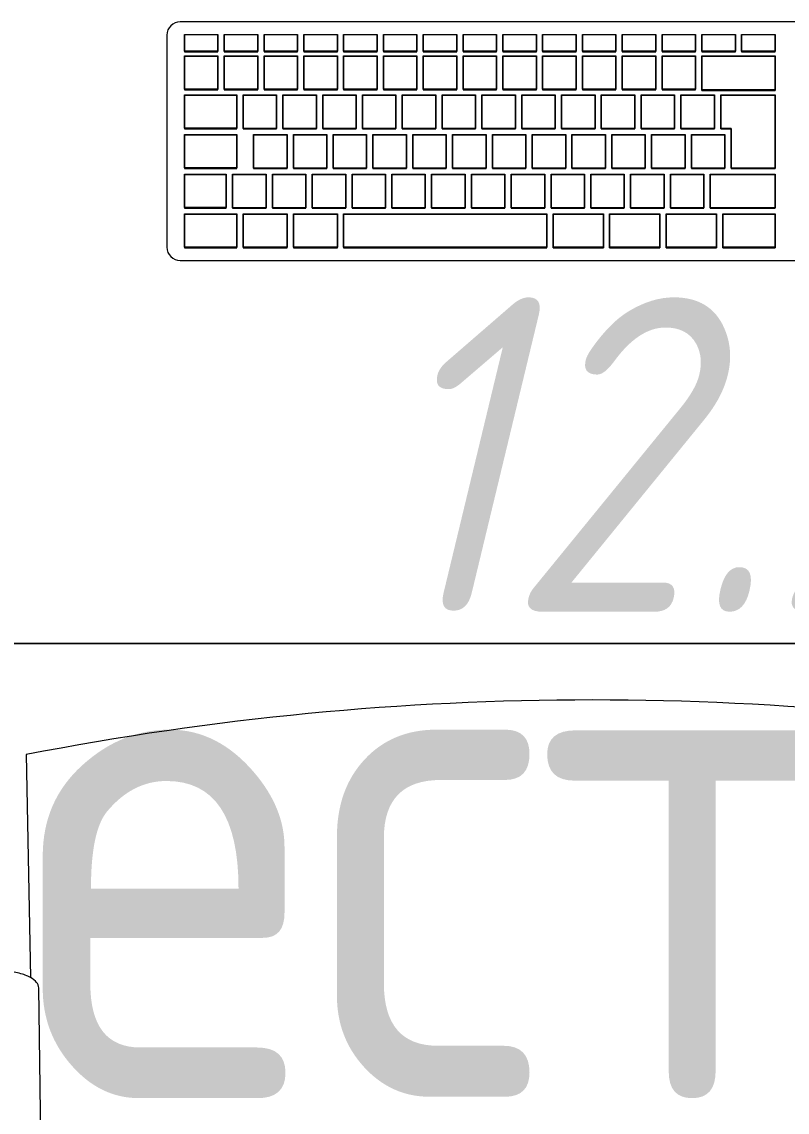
# Model space of a CAD drawing. Header units: millimetres. Extents: x -32954 to 151739, y -65671 to 56243.
# Drawn here: x -16993 to -16628, y -28998 to -28478 of the extents above; entities that cross this region are included whole.
import ezdxf

# ---------------------------------------------------------------- set-up
doc = ezdxf.new("R2010")
doc.units = ezdxf.units.MM
for name, color, linetype, lineweight in [('A-GENM', 7, 'Continuous', 9), ('I-FURN', 7, 'Continuous', 9), ('M-EQPM', 7, 'Continuous', 9), ('M-EQPM-IDEN', 7, 'Continuous', 9), ('Марки помещений', 7, 'Continuous', 18)]:
    doc.layers.add(name, color=color, linetype=linetype, lineweight=lineweight)
doc.styles.add('GOST Common', font='GOST_Common.ttf', dxfattribs={"width": 0.9, "height": 250})
doc.styles.add('GOST Common_I', font='GOST_Common Italic.ttf', dxfattribs={"width": 0.9, "height": 150})

# ---------------------------------------------------------------- blocks, each defined once
blk = doc.blocks.new('М05-М06_Стул офисный - М06_Кресло рабочее Меделия-8569764-О_ТХ_03')
at = {"layer": 'I-FURN'}
for p, q in [((373.64, 358.79), (378.68, -18.37)), ((384.72, -129.6), (382.63, -23.24))]:
    blk.add_line(p, q, dxfattribs=at)
blk.add_arc((114.33, 1258.57), 1414.25, 258.97799, 281.02201, dxfattribs=at)
blk.add_ellipse((397.45, -18.32), major_axis=(18.76, 0), ratio=0.427808, start_param=3.147311, end_param=3.801887, dxfattribs=at)
blk.add_open_spline([(382.63, -23.24), (384.11, -24.06), (387.73, -25.41), (394.6, -26.45), (401.87, -26.32), (409.06, -24.94), (414.72, -22.18), (416.19, -19.65), (416.21, -18.37)], degree=3, knots=[0, 0, 0, 0, 0.153846, 0.307692, 0.461538, 0.615385, 0.807692, 1, 1, 1, 1], dxfattribs=at)
blk = doc.blocks.new('АРМ_Компьютер - ГКБ_АРМ2 _4_2_-10171851-О_ТХ_03')
at = {"layer": 'A-GENM'}
for p, q in [((215.76, -218.66), (-215.83, -218.66)), ((-222.18, -225.01), (-222.18, -326.18)), ((-215.83, -332.53), (215.76, -332.53))]:
    blk.add_line(p, q, dxfattribs=at)
for centre, start, end in [((-215.83, -225.01), 90, 180), ((-215.83, -326.18), 180, 270)]:
    blk.add_arc(centre, 6.35, start, end, dxfattribs=at)
at = {"layer": 'M-EQPM'}
for p, q in [((-213.83, -232.63), (-213.83, -224.65)), ((-213.83, -224.65), (-197.83, -224.65)), ((-213.83, -224.65), (-213.83, -224.93)), ((-197.83, -224.93), (-213.83, -224.93)), ((-213.83, -224.93), (-213.83, -232.91)), ((-197.83, -224.65), (-197.83, -232.63)), ((-197.83, -224.65), (-197.83, -224.93)), ((-197.83, -232.91), (-197.83, -224.93)), ((-194.83, -232.63), (-194.83, -224.65)), ((-194.83, -224.65), (-178.83, -224.65)), ((-194.83, -224.65), (-194.83, -224.93)), ((-178.83, -224.93), (-194.83, -224.93)), ((-194.83, -224.93), (-194.83, -232.91)), ((-178.83, -224.65), (-178.83, -232.63)), ((-178.83, -224.65), (-178.83, -224.93)), ((-178.83, -232.91), (-178.83, -224.93)), ((-175.83, -232.63), (-175.83, -224.65)), ((-175.83, -224.65), (-159.83, -224.65)), ((-175.83, -224.65), (-175.83, -224.93)), ((-159.83, -224.93), (-175.83, -224.93)), ((-175.83, -224.93), (-175.83, -232.91)), ((-159.83, -224.65), (-159.83, -232.63)), ((-159.83, -224.65), (-159.83, -224.93)), ((-159.83, -232.91), (-159.83, -224.93)), ((-156.83, -232.63), (-156.83, -224.65)), ((-156.83, -224.65), (-140.83, -224.65)), ((-156.83, -224.65), (-156.83, -224.93)), ((-140.83, -224.93), (-156.83, -224.93)), ((-156.83, -224.93), (-156.83, -232.91)), ((-140.83, -224.65), (-140.83, -232.63)), ((-140.83, -224.65), (-140.83, -224.93)), ((-140.83, -232.91), (-140.83, -224.93)), ((-137.83, -232.63), (-137.83, -224.65)), ((-137.83, -224.65), (-121.83, -224.65)), ((-137.83, -224.65), (-137.83, -224.93)), ((-121.83, -224.93), (-137.83, -224.93)), ((-137.83, -224.93), (-137.83, -232.91)), ((-121.83, -224.65), (-121.83, -232.63)), ((-121.83, -224.65), (-121.83, -224.93)), ((-121.83, -232.91), (-121.83, -224.93)), ((-118.83, -232.63), (-118.83, -224.65)), ((-118.83, -224.65), (-102.83, -224.65)), ((-118.83, -224.65), (-118.83, -224.93)), ((-102.83, -224.93), (-118.83, -224.93)), ((-118.83, -224.93), (-118.83, -232.91)), ((-102.83, -224.65), (-102.83, -232.63)), ((-102.83, -224.65), (-102.83, -224.93)), ((-102.83, -232.91), (-102.83, -224.93)), ((-99.83, -232.63), (-99.83, -224.65)), ((-99.83, -224.65), (-83.83, -224.65)), ((-99.83, -224.65), (-99.83, -224.93)), ((-83.83, -224.93), (-99.83, -224.93)), ((-99.83, -224.93), (-99.83, -232.91)), ((-83.83, -224.65), (-83.83, -232.63)), ((-83.83, -224.65), (-83.83, -224.93)), ((-83.83, -232.91), (-83.83, -224.93)), ((-80.83, -232.63), (-80.83, -224.65)), ((-80.83, -224.65), (-64.83, -224.65)), ((-80.83, -224.65), (-80.83, -224.93)), ((-64.83, -224.93), (-80.83, -224.93)), ((-80.83, -224.93), (-80.83, -232.91)), ((-64.83, -224.65), (-64.83, -232.63)), ((-64.83, -224.65), (-64.83, -224.93)), ((-64.83, -232.91), (-64.83, -224.93)), ((-61.83, -232.63), (-61.83, -224.65)), ((-61.83, -224.65), (-45.83, -224.65)), ((-61.83, -224.65), (-61.83, -224.93)), ((-45.83, -224.93), (-61.83, -224.93)), ((-61.83, -224.93), (-61.83, -232.91)), ((-45.83, -224.65), (-45.83, -232.63)), ((-45.83, -224.65), (-45.83, -224.93)), ((-45.83, -232.91), (-45.83, -224.93)), ((-42.83, -232.63), (-42.83, -224.65)), ((-42.83, -224.65), (-26.83, -224.65)), ((-42.83, -224.65), (-42.83, -224.93)), ((-26.83, -224.93), (-42.83, -224.93)), ((-42.83, -224.93), (-42.83, -232.91)), ((-26.83, -224.65), (-26.83, -232.63)), ((-26.83, -224.65), (-26.83, -224.93)), ((-26.83, -232.91), (-26.83, -224.93)), ((-23.83, -232.63), (-23.83, -224.65)), ((-23.83, -224.65), (-7.83, -224.65)), ((-23.83, -224.65), (-23.83, -224.93)), ((-7.83, -224.93), (-23.83, -224.93)), ((-23.83, -224.93), (-23.83, -232.91)), ((-7.83, -224.65), (-7.83, -232.63)), ((-7.83, -224.65), (-7.83, -224.93)), ((-7.83, -232.91), (-7.83, -224.93)), ((-4.83, -232.63), (-4.83, -224.65)), ((-4.83, -224.65), (11.17, -224.65)), ((-4.83, -224.65), (-4.83, -224.93)), ((11.17, -224.93), (-4.83, -224.93)), ((-4.83, -224.93), (-4.83, -232.91)), ((11.17, -224.65), (11.17, -232.63)), ((11.17, -224.65), (11.17, -224.93)), ((11.17, -232.91), (11.17, -224.93)), ((14.17, -232.63), (14.17, -224.65)), ((14.17, -224.65), (30.17, -224.65)), ((14.17, -224.65), (14.17, -224.93)), ((30.17, -224.93), (14.17, -224.93)), ((14.17, -224.93), (14.17, -232.91)), ((30.17, -224.65), (30.17, -232.63)), ((30.17, -224.65), (30.17, -224.93)), ((30.17, -232.91), (30.17, -224.93)), ((33.17, -232.63), (33.17, -224.65)), ((33.17, -224.65), (49.17, -224.65)), ((33.17, -224.65), (33.17, -224.93)), ((49.17, -224.93), (33.17, -224.93)), ((33.17, -224.93), (33.17, -232.91)), ((49.17, -224.65), (49.17, -232.63)), ((49.17, -224.65), (49.17, -224.93)), ((49.17, -232.91), (49.17, -224.93)), ((52.17, -232.63), (52.17, -224.65)), ((52.17, -224.65), (68.17, -224.65)), ((52.17, -224.65), (52.17, -224.93)), ((68.17, -224.93), (52.17, -224.93)), ((52.17, -224.93), (52.17, -232.91)), ((68.17, -224.65), (68.17, -232.63)), ((68.17, -224.65), (68.17, -224.93)), ((68.17, -232.91), (68.17, -224.93)), ((-197.83, -232.63), (-213.83, -232.63)), ((-213.83, -232.63), (-213.83, -232.91)), ((-213.83, -232.91), (-197.83, -232.91)), ((-197.83, -232.91), (-197.83, -232.63)), ((-178.83, -232.63), (-194.83, -232.63)), ((-194.83, -232.63), (-194.83, -232.91)), ((-194.83, -232.91), (-178.83, -232.91)), ((-178.83, -232.91), (-178.83, -232.63)), ((-159.83, -232.63), (-175.83, -232.63)), ((-175.83, -232.63), (-175.83, -232.91)), ((-175.83, -232.91), (-159.83, -232.91)), ((-159.83, -232.91), (-159.83, -232.63)), ((-140.83, -232.63), (-156.83, -232.63)), ((-156.83, -232.63), (-156.83, -232.91)), ((-156.83, -232.91), (-140.83, -232.91)), ((-140.83, -232.91), (-140.83, -232.63)), ((-121.83, -232.63), (-137.83, -232.63)), ((-137.83, -232.63), (-137.83, -232.91)), ((-137.83, -232.91), (-121.83, -232.91)), ((-121.83, -232.91), (-121.83, -232.63)), ((-102.83, -232.63), (-118.83, -232.63)), ((-118.83, -232.63), (-118.83, -232.91)), ((-118.83, -232.91), (-102.83, -232.91)), ((-102.83, -232.91), (-102.83, -232.63)), ((-83.83, -232.63), (-99.83, -232.63)), ((-99.83, -232.63), (-99.83, -232.91)), ((-99.83, -232.91), (-83.83, -232.91)), ((-83.83, -232.91), (-83.83, -232.63)), ((-64.83, -232.63), (-80.83, -232.63)), ((-80.83, -232.63), (-80.83, -232.91)), ((-80.83, -232.91), (-64.83, -232.91)), ((-64.83, -232.91), (-64.83, -232.63)), ((-45.83, -232.63), (-61.83, -232.63)), ((-61.83, -232.63), (-61.83, -232.91)), ((-61.83, -232.91), (-45.83, -232.91)), ((-45.83, -232.91), (-45.83, -232.63)), ((-26.83, -232.63), (-42.83, -232.63)), ((-42.83, -232.63), (-42.83, -232.91)), ((-42.83, -232.91), (-26.83, -232.91)), ((-26.83, -232.91), (-26.83, -232.63)), ((-7.83, -232.63), (-23.83, -232.63)), ((-23.83, -232.63), (-23.83, -232.91)), ((-23.83, -232.91), (-7.83, -232.91)), ((-7.83, -232.91), (-7.83, -232.63)), ((11.17, -232.63), (-4.83, -232.63)), ((-4.83, -232.63), (-4.83, -232.91)), ((-4.83, -232.91), (11.17, -232.91)), ((11.17, -232.91), (11.17, -232.63)), ((30.17, -232.63), (14.17, -232.63)), ((14.17, -232.63), (14.17, -232.91)), ((14.17, -232.91), (30.17, -232.91)), ((30.17, -232.91), (30.17, -232.63)), ((49.17, -232.63), (33.17, -232.63)), ((33.17, -232.63), (33.17, -232.91)), ((33.17, -232.91), (49.17, -232.91)), ((49.17, -232.91), (49.17, -232.63)), ((68.17, -232.63), (52.17, -232.63)), ((52.17, -232.63), (52.17, -232.91)), ((52.17, -232.91), (68.17, -232.91)), ((68.17, -232.91), (68.17, -232.63)), ((-213.83, -250.85), (-213.83, -234.89)), ((-213.83, -234.89), (-197.83, -234.89)), ((-213.83, -234.89), (-213.83, -235.16)), ((-197.83, -235.16), (-213.83, -235.16)), ((-213.83, -235.16), (-213.83, -251.13)), ((-197.83, -234.89), (-197.83, -250.85)), ((-197.83, -234.89), (-197.83, -235.16)), ((-197.83, -251.13), (-197.83, -235.16)), ((-194.83, -250.85), (-194.83, -234.89)), ((-194.83, -234.89), (-178.83, -234.89)), ((-194.83, -234.89), (-194.83, -235.16)), ((-178.83, -235.16), (-194.83, -235.16)), ((-194.83, -235.16), (-194.83, -251.13)), ((-178.83, -234.89), (-178.83, -250.85)), ((-178.83, -234.89), (-178.83, -235.16)), ((-178.83, -251.13), (-178.83, -235.16)), ((-175.83, -250.85), (-175.83, -234.89)), ((-175.83, -234.89), (-159.83, -234.89)), ((-175.83, -234.89), (-175.83, -235.16)), ((-159.83, -235.16), (-175.83, -235.16)), ((-175.83, -235.16), (-175.83, -251.13)), ((-159.83, -234.89), (-159.83, -250.85)), ((-159.83, -234.89), (-159.83, -235.16)), ((-159.83, -251.13), (-159.83, -235.16)), ((-156.83, -250.85), (-156.83, -234.89)), ((-156.83, -234.89), (-140.83, -234.89)), ((-156.83, -234.89), (-156.83, -235.16)), ((-140.83, -235.16), (-156.83, -235.16)), ((-156.83, -235.16), (-156.83, -251.13)), ((-140.83, -234.89), (-140.83, -250.85)), ((-140.83, -234.89), (-140.83, -235.16)), ((-140.83, -251.13), (-140.83, -235.16)), ((-137.83, -250.85), (-137.83, -234.89)), ((-137.83, -234.89), (-121.83, -234.89)), ((-137.83, -234.89), (-137.83, -235.16)), ((-121.83, -235.16), (-137.83, -235.16)), ((-137.83, -235.16), (-137.83, -251.13)), ((-121.83, -234.89), (-121.83, -250.85)), ((-121.83, -234.89), (-121.83, -235.16)), ((-121.83, -251.13), (-121.83, -235.16)), ((-118.83, -250.85), (-118.83, -234.89)), ((-118.83, -234.89), (-102.83, -234.89)), ((-118.83, -234.89), (-118.83, -235.16)), ((-102.83, -235.16), (-118.83, -235.16)), ((-118.83, -235.16), (-118.83, -251.13)), ((-102.83, -234.89), (-102.83, -250.85)), ((-102.83, -234.89), (-102.83, -235.16)), ((-102.83, -251.13), (-102.83, -235.16)), ((-99.83, -250.85), (-99.83, -234.89)), ((-99.83, -234.89), (-83.83, -234.89)), ((-99.83, -234.89), (-99.83, -235.16)), ((-83.83, -235.16), (-99.83, -235.16)), ((-99.83, -235.16), (-99.83, -251.13)), ((-83.83, -234.89), (-83.83, -250.85)), ((-83.83, -234.89), (-83.83, -235.16)), ((-83.83, -251.13), (-83.83, -235.16)), ((-80.83, -250.85), (-80.83, -234.89)), ((-80.83, -234.89), (-64.83, -234.89)), ((-80.83, -234.89), (-80.83, -235.16)), ((-64.83, -235.16), (-80.83, -235.16)), ((-80.83, -235.16), (-80.83, -251.13)), ((-64.83, -234.89), (-64.83, -250.85)), ((-64.83, -234.89), (-64.83, -235.16)), ((-64.83, -251.13), (-64.83, -235.16)), ((-61.83, -250.85), (-61.83, -234.89)), ((-61.83, -234.89), (-45.83, -234.89)), ((-61.83, -234.89), (-61.83, -235.16)), ((-45.83, -235.16), (-61.83, -235.16)), ((-61.83, -235.16), (-61.83, -251.13)), ((-45.83, -234.89), (-45.83, -250.85)), ((-45.83, -234.89), (-45.83, -235.16)), ((-45.83, -251.13), (-45.83, -235.16)), ((-42.83, -250.85), (-42.83, -234.89)), ((-42.83, -234.89), (-26.83, -234.89)), ((-42.83, -234.89), (-42.83, -235.16)), ((-26.83, -235.16), (-42.83, -235.16)), ((-42.83, -235.16), (-42.83, -251.13)), ((-26.83, -234.89), (-26.83, -250.85)), ((-26.83, -234.89), (-26.83, -235.16)), ((-26.83, -251.13), (-26.83, -235.16)), ((-23.83, -250.85), (-23.83, -234.89)), ((-23.83, -234.89), (-7.83, -234.89)), ((-23.83, -234.89), (-23.83, -235.16)), ((-7.83, -235.16), (-23.83, -235.16)), ((-23.83, -235.16), (-23.83, -251.13)), ((-7.83, -234.89), (-7.83, -250.85)), ((-7.83, -234.89), (-7.83, -235.16)), ((-7.83, -251.13), (-7.83, -235.16)), ((-4.83, -250.85), (-4.83, -234.89)), ((-4.83, -234.89), (11.17, -234.89)), ((-4.83, -234.89), (-4.83, -235.16)), ((11.17, -235.16), (-4.83, -235.16)), ((-4.83, -235.16), (-4.83, -251.13)), ((11.17, -234.89), (11.17, -250.85)), ((11.17, -234.89), (11.17, -235.16)), ((11.17, -251.13), (11.17, -235.16)), ((14.17, -250.85), (14.17, -234.89)), ((14.17, -234.89), (30.17, -234.89)), ((14.17, -234.89), (14.17, -235.16)), ((30.17, -235.16), (14.17, -235.16)), ((14.17, -235.16), (14.17, -251.13)), ((30.17, -234.89), (30.17, -250.85)), ((30.17, -234.89), (30.17, -235.16)), ((30.17, -251.13), (30.17, -235.16)), ((33.17, -251.13), (33.17, -234.89)), ((33.17, -234.89), (68.17, -234.89)), ((33.17, -234.89), (33.17, -235.16)), ((68.17, -235.16), (33.17, -235.16)), ((33.17, -235.16), (33.17, -251.4)), ((68.17, -234.89), (68.17, -251.13)), ((68.17, -234.89), (68.17, -235.16)), ((68.17, -251.4), (68.17, -235.16)), ((-197.83, -250.85), (-213.83, -250.85)), ((-213.83, -250.85), (-213.83, -251.13)), ((-213.83, -251.13), (-197.83, -251.13)), ((-213.83, -269.48), (-213.83, -253.54)), ((-213.83, -253.54), (-188.83, -253.54)), ((-213.83, -253.54), (-213.83, -253.82)), ((-188.83, -253.82), (-213.83, -253.82)), ((-213.83, -253.82), (-213.83, -269.75)), ((-197.83, -251.13), (-197.83, -250.85)), ((-178.83, -250.85), (-194.83, -250.85)), ((-194.83, -250.85), (-194.83, -251.13)), ((-194.83, -251.13), (-178.83, -251.13)), ((-188.83, -253.54), (-188.83, -269.48)), ((-188.83, -253.54), (-188.83, -253.82)), ((-188.83, -269.75), (-188.83, -253.82)), ((-185.83, -269.5), (-185.83, -253.54)), ((-185.83, -253.54), (-169.83, -253.54)), ((-185.83, -253.54), (-185.83, -253.82)), ((-169.83, -253.82), (-185.83, -253.82)), ((-185.83, -253.82), (-185.83, -269.78)), ((-178.83, -251.13), (-178.83, -250.85)), ((-159.83, -250.85), (-175.83, -250.85)), ((-175.83, -250.85), (-175.83, -251.13)), ((-175.83, -251.13), (-159.83, -251.13)), ((-169.83, -253.54), (-169.83, -269.5)), ((-169.83, -253.54), (-169.83, -253.82)), ((-169.83, -269.78), (-169.83, -253.82)), ((-166.83, -269.5), (-166.83, -253.54)), ((-166.83, -253.54), (-150.83, -253.54)), ((-166.83, -253.54), (-166.83, -253.82)), ((-150.83, -253.82), (-166.83, -253.82)), ((-166.83, -253.82), (-166.83, -269.78)), ((-159.83, -251.13), (-159.83, -250.85)), ((-140.83, -250.85), (-156.83, -250.85)), ((-156.83, -250.85), (-156.83, -251.13)), ((-156.83, -251.13), (-140.83, -251.13)), ((-150.83, -253.54), (-150.83, -269.5)), ((-150.83, -253.54), (-150.83, -253.82)), ((-150.83, -269.78), (-150.83, -253.82)), ((-147.83, -269.5), (-147.83, -253.54)), ((-147.83, -253.54), (-131.83, -253.54)), ((-147.83, -253.54), (-147.83, -253.82)), ((-131.83, -253.82), (-147.83, -253.82)), ((-147.83, -253.82), (-147.83, -269.78)), ((-140.83, -251.13), (-140.83, -250.85)), ((-121.83, -250.85), (-137.83, -250.85)), ((-137.83, -250.85), (-137.83, -251.13)), ((-137.83, -251.13), (-121.83, -251.13)), ((-131.83, -253.54), (-131.83, -269.5)), ((-131.83, -253.54), (-131.83, -253.82)), ((-131.83, -269.78), (-131.83, -253.82)), ((-128.83, -269.5), (-128.83, -253.54)), ((-128.83, -253.54), (-112.83, -253.54)), ((-128.83, -253.54), (-128.83, -253.82)), ((-112.83, -253.82), (-128.83, -253.82)), ((-128.83, -253.82), (-128.83, -269.78)), ((-121.83, -251.13), (-121.83, -250.85)), ((-102.83, -250.85), (-118.83, -250.85)), ((-118.83, -250.85), (-118.83, -251.13)), ((-118.83, -251.13), (-102.83, -251.13)), ((-112.83, -253.54), (-112.83, -269.5)), ((-112.83, -253.54), (-112.83, -253.82)), ((-112.83, -269.78), (-112.83, -253.82)), ((-109.83, -269.5), (-109.83, -253.54)), ((-109.83, -253.54), (-93.83, -253.54)), ((-109.83, -253.54), (-109.83, -253.82)), ((-93.83, -253.82), (-109.83, -253.82)), ((-109.83, -253.82), (-109.83, -269.78)), ((-102.83, -251.13), (-102.83, -250.85)), ((-83.83, -250.85), (-99.83, -250.85)), ((-99.83, -250.85), (-99.83, -251.13)), ((-99.83, -251.13), (-83.83, -251.13)), ((-93.83, -253.54), (-93.83, -269.5)), ((-93.83, -253.54), (-93.83, -253.82)), ((-93.83, -269.78), (-93.83, -253.82)), ((-90.83, -269.5), (-90.83, -253.54)), ((-90.83, -253.54), (-74.83, -253.54)), ((-90.83, -253.54), (-90.83, -253.82)), ((-74.83, -253.82), (-90.83, -253.82)), ((-90.83, -253.82), (-90.83, -269.78)), ((-83.83, -251.13), (-83.83, -250.85)), ((-64.83, -250.85), (-80.83, -250.85)), ((-80.83, -250.85), (-80.83, -251.13)), ((-80.83, -251.13), (-64.83, -251.13)), ((-74.83, -253.54), (-74.83, -269.5)), ((-74.83, -253.54), (-74.83, -253.82)), ((-74.83, -269.78), (-74.83, -253.82)), ((-71.83, -269.5), (-71.83, -253.54)), ((-71.83, -253.54), (-55.83, -253.54)), ((-71.83, -253.54), (-71.83, -253.82)), ((-55.83, -253.82), (-71.83, -253.82)), ((-71.83, -253.82), (-71.83, -269.78)), ((-64.83, -251.13), (-64.83, -250.85)), ((-45.83, -250.85), (-61.83, -250.85)), ((-61.83, -250.85), (-61.83, -251.13)), ((-61.83, -251.13), (-45.83, -251.13)), ((-55.83, -253.54), (-55.83, -269.5)), ((-55.83, -253.54), (-55.83, -253.82)), ((-55.83, -269.78), (-55.83, -253.82)), ((-52.83, -269.5), (-52.83, -253.54)), ((-52.83, -253.54), (-36.83, -253.54)), ((-52.83, -253.54), (-52.83, -253.82)), ((-36.83, -253.82), (-52.83, -253.82)), ((-52.83, -253.82), (-52.83, -269.78)), ((-45.83, -251.13), (-45.83, -250.85)), ((-26.83, -250.85), (-42.83, -250.85)), ((-42.83, -250.85), (-42.83, -251.13)), ((-42.83, -251.13), (-26.83, -251.13)), ((-36.83, -253.54), (-36.83, -269.5)), ((-36.83, -253.54), (-36.83, -253.82)), ((-36.83, -269.78), (-36.83, -253.82)), ((-33.83, -269.5), (-33.83, -253.54)), ((-33.83, -253.54), (-17.83, -253.54)), ((-33.83, -253.54), (-33.83, -253.82)), ((-17.83, -253.82), (-33.83, -253.82)), ((-33.83, -253.82), (-33.83, -269.78)), ((-26.83, -251.13), (-26.83, -250.85)), ((-7.83, -250.85), (-23.83, -250.85)), ((-23.83, -250.85), (-23.83, -251.13)), ((-23.83, -251.13), (-7.83, -251.13)), ((-17.83, -253.54), (-17.83, -269.5)), ((-17.83, -253.54), (-17.83, -253.82)), ((-17.83, -269.78), (-17.83, -253.82)), ((-14.83, -269.5), (-14.83, -253.54)), ((-14.83, -253.54), (1.17, -253.54)), ((-14.83, -253.54), (-14.83, -253.82)), ((1.17, -253.82), (-14.83, -253.82)), ((-14.83, -253.82), (-14.83, -269.78)), ((-7.83, -251.13), (-7.83, -250.85)), ((11.17, -250.85), (-4.83, -250.85)), ((-4.83, -250.85), (-4.83, -251.13)), ((-4.83, -251.13), (11.17, -251.13)), ((1.17, -253.54), (1.17, -269.5)), ((1.17, -253.54), (1.17, -253.82)), ((1.17, -269.78), (1.17, -253.82)), ((4.17, -269.5), (4.17, -253.54)), ((4.17, -253.54), (20.17, -253.54)), ((4.17, -253.54), (4.17, -253.82)), ((20.17, -253.82), (4.17, -253.82)), ((4.17, -253.82), (4.17, -269.78)), ((11.17, -251.13), (11.17, -250.85)), ((30.17, -250.85), (14.17, -250.85)), ((14.17, -250.85), (14.17, -251.13)), ((14.17, -251.13), (30.17, -251.13)), ((20.17, -253.54), (20.17, -269.5)), ((20.17, -253.54), (20.17, -253.82)), ((20.17, -269.78), (20.17, -253.82)), ((23.17, -269.5), (23.17, -253.54)), ((23.17, -253.54), (39.17, -253.54)), ((23.17, -253.54), (23.17, -253.82)), ((39.17, -253.82), (23.17, -253.82)), ((23.17, -253.82), (23.17, -269.78)), ((30.17, -251.13), (30.17, -250.85)), ((68.17, -251.13), (33.17, -251.13)), ((33.17, -251.4), (33.17, -251.13)), ((33.17, -251.4), (68.17, -251.4)), ((39.17, -253.54), (39.17, -269.5)), ((39.17, -253.54), (39.17, -253.82)), ((39.17, -269.78), (39.17, -253.82)), ((42.17, -269.5), (42.17, -253.54)), ((42.17, -253.54), (68.17, -253.54)), ((42.17, -253.54), (42.17, -253.82)), ((68.17, -253.82), (42.17, -253.82)), ((42.17, -253.82), (42.17, -269.78)), ((68.17, -251.13), (68.17, -251.4)), ((68.17, -253.54), (68.17, -288.43)), ((68.17, -253.54), (68.17, -253.82)), ((68.17, -288.7), (68.17, -253.82)), ((-188.83, -269.48), (-213.83, -269.48)), ((-213.83, -269.48), (-213.83, -269.75)), ((-213.83, -269.75), (-188.83, -269.75)), ((-188.83, -269.75), (-188.83, -269.48)), ((-169.83, -269.5), (-185.83, -269.5)), ((-185.83, -269.5), (-185.83, -269.78)), ((-185.83, -269.78), (-169.83, -269.78)), ((-169.83, -269.78), (-169.83, -269.5)), ((-150.83, -269.5), (-166.83, -269.5)), ((-166.83, -269.5), (-166.83, -269.78)), ((-166.83, -269.78), (-150.83, -269.78)), ((-150.83, -269.78), (-150.83, -269.5)), ((-131.83, -269.5), (-147.83, -269.5)), ((-147.83, -269.5), (-147.83, -269.78)), ((-147.83, -269.78), (-131.83, -269.78)), ((-131.83, -269.78), (-131.83, -269.5)), ((-112.83, -269.5), (-128.83, -269.5)), ((-128.83, -269.5), (-128.83, -269.78)), ((-128.83, -269.78), (-112.83, -269.78)), ((-112.83, -269.78), (-112.83, -269.5)), ((-93.83, -269.5), (-109.83, -269.5)), ((-109.83, -269.5), (-109.83, -269.78)), ((-109.83, -269.78), (-93.83, -269.78)), ((-93.83, -269.78), (-93.83, -269.5)), ((-74.83, -269.5), (-90.83, -269.5)), ((-90.83, -269.5), (-90.83, -269.78)), ((-90.83, -269.78), (-74.83, -269.78)), ((-74.83, -269.78), (-74.83, -269.5)), ((-55.83, -269.5), (-71.83, -269.5)), ((-71.83, -269.5), (-71.83, -269.78)), ((-71.83, -269.78), (-55.83, -269.78)), ((-55.83, -269.78), (-55.83, -269.5)), ((-36.83, -269.5), (-52.83, -269.5)), ((-52.83, -269.5), (-52.83, -269.78)), ((-52.83, -269.78), (-36.83, -269.78)), ((-36.83, -269.78), (-36.83, -269.5)), ((-17.83, -269.5), (-33.83, -269.5)), ((-33.83, -269.5), (-33.83, -269.78)), ((-33.83, -269.78), (-17.83, -269.78)), ((-17.83, -269.78), (-17.83, -269.5)), ((1.17, -269.5), (-14.83, -269.5)), ((-14.83, -269.5), (-14.83, -269.78)), ((-14.83, -269.78), (1.17, -269.78)), ((1.17, -269.78), (1.17, -269.5)), ((20.17, -269.5), (4.17, -269.5)), ((4.17, -269.5), (4.17, -269.78)), ((4.17, -269.78), (20.17, -269.78)), ((20.17, -269.78), (20.17, -269.5)), ((39.17, -269.5), (23.17, -269.5)), ((23.17, -269.5), (23.17, -269.78)), ((23.17, -269.78), (39.17, -269.78)), ((39.17, -269.78), (39.17, -269.5)), ((47.17, -269.5), (42.17, -269.5)), ((42.17, -269.78), (42.17, -269.5)), ((42.17, -269.78), (47.17, -269.78)), ((47.17, -288.43), (47.17, -269.5)), ((47.17, -269.5), (47.17, -269.78)), ((47.17, -269.78), (47.17, -288.7)), ((-213.83, -288.41), (-213.83, -272.47)), ((-213.83, -272.47), (-188.83, -272.47)), ((-213.83, -272.47), (-213.83, -272.74)), ((-188.83, -272.74), (-213.83, -272.74)), ((-213.83, -272.74), (-213.83, -288.68)), ((-188.83, -272.47), (-188.83, -288.41)), ((-188.83, -272.47), (-188.83, -272.74)), ((-188.83, -288.68), (-188.83, -272.74)), ((-180.83, -288.43), (-180.83, -272.47)), ((-180.83, -272.47), (-164.83, -272.47)), ((-180.83, -272.47), (-180.83, -272.74)), ((-164.83, -272.74), (-180.83, -272.74)), ((-180.83, -272.74), (-180.83, -288.7)), ((-164.83, -272.47), (-164.83, -288.43)), ((-164.83, -272.47), (-164.83, -272.74)), ((-164.83, -288.7), (-164.83, -272.74)), ((-161.83, -288.43), (-161.83, -272.47)), ((-161.83, -272.47), (-145.83, -272.47)), ((-161.83, -272.47), (-161.83, -272.74)), ((-145.83, -272.74), (-161.83, -272.74)), ((-161.83, -272.74), (-161.83, -288.7)), ((-145.83, -272.47), (-145.83, -288.43)), ((-145.83, -272.47), (-145.83, -272.74)), ((-145.83, -288.7), (-145.83, -272.74)), ((-142.83, -288.43), (-142.83, -272.47)), ((-142.83, -272.47), (-126.83, -272.47)), ((-142.83, -272.47), (-142.83, -272.74)), ((-126.83, -272.74), (-142.83, -272.74)), ((-142.83, -272.74), (-142.83, -288.7)), ((-126.83, -272.47), (-126.83, -288.43)), ((-126.83, -272.47), (-126.83, -272.74)), ((-126.83, -288.7), (-126.83, -272.74)), ((-123.83, -288.43), (-123.83, -272.47)), ((-123.83, -272.47), (-107.83, -272.47)), ((-123.83, -272.47), (-123.83, -272.74)), ((-107.83, -272.74), (-123.83, -272.74)), ((-123.83, -272.74), (-123.83, -288.7)), ((-107.83, -272.47), (-107.83, -288.43)), ((-107.83, -272.47), (-107.83, -272.74)), ((-107.83, -288.7), (-107.83, -272.74)), ((-104.83, -288.43), (-104.83, -272.47)), ((-104.83, -272.47), (-88.83, -272.47)), ((-104.83, -272.47), (-104.83, -272.74)), ((-88.83, -272.74), (-104.83, -272.74)), ((-104.83, -272.74), (-104.83, -288.7)), ((-88.83, -272.47), (-88.83, -288.43)), ((-88.83, -272.47), (-88.83, -272.74)), ((-88.83, -288.7), (-88.83, -272.74)), ((-85.83, -288.43), (-85.83, -272.47)), ((-85.83, -272.47), (-69.83, -272.47)), ((-85.83, -272.47), (-85.83, -272.74)), ((-69.83, -272.74), (-85.83, -272.74)), ((-85.83, -272.74), (-85.83, -288.7)), ((-69.83, -272.47), (-69.83, -288.43)), ((-69.83, -272.47), (-69.83, -272.74)), ((-69.83, -288.7), (-69.83, -272.74)), ((-66.83, -288.43), (-66.83, -272.47)), ((-66.83, -272.47), (-50.83, -272.47)), ((-66.83, -272.47), (-66.83, -272.74)), ((-50.83, -272.74), (-66.83, -272.74)), ((-66.83, -272.74), (-66.83, -288.7)), ((-50.83, -272.47), (-50.83, -288.43)), ((-50.83, -272.47), (-50.83, -272.74)), ((-50.83, -288.7), (-50.83, -272.74)), ((-47.83, -288.43), (-47.83, -272.47)), ((-47.83, -272.47), (-31.83, -272.47)), ((-47.83, -272.47), (-47.83, -272.74)), ((-31.83, -272.74), (-47.83, -272.74)), ((-47.83, -272.74), (-47.83, -288.7)), ((-31.83, -272.47), (-31.83, -288.43)), ((-31.83, -272.47), (-31.83, -272.74)), ((-31.83, -288.7), (-31.83, -272.74)), ((-28.83, -288.43), (-28.83, -272.47)), ((-28.83, -272.47), (-12.83, -272.47)), ((-28.83, -272.47), (-28.83, -272.74)), ((-12.83, -272.74), (-28.83, -272.74)), ((-28.83, -272.74), (-28.83, -288.7)), ((-12.83, -272.47), (-12.83, -288.43)), ((-12.83, -272.47), (-12.83, -272.74)), ((-12.83, -288.7), (-12.83, -272.74)), ((-9.83, -288.43), (-9.83, -272.47)), ((-9.83, -272.47), (6.17, -272.47)), ((-9.83, -272.47), (-9.83, -272.74)), ((6.17, -272.74), (-9.83, -272.74)), ((-9.83, -272.74), (-9.83, -288.7)), ((6.17, -272.47), (6.17, -288.43)), ((6.17, -272.47), (6.17, -272.74)), ((6.17, -288.7), (6.17, -272.74)), ((9.17, -288.43), (9.17, -272.47)), ((9.17, -272.47), (25.17, -272.47)), ((9.17, -272.47), (9.17, -272.74)), ((25.17, -272.74), (9.17, -272.74)), ((9.17, -272.74), (9.17, -288.7)), ((25.17, -272.47), (25.17, -288.43)), ((25.17, -272.47), (25.17, -272.74)), ((25.17, -288.7), (25.17, -272.74)), ((28.17, -288.43), (28.17, -272.47)), ((28.17, -272.47), (44.17, -272.47)), ((28.17, -272.47), (28.17, -272.74)), ((44.17, -272.74), (28.17, -272.74)), ((28.17, -272.74), (28.17, -288.7)), ((44.17, -272.47), (44.17, -288.43)), ((44.17, -272.47), (44.17, -272.74)), ((44.17, -288.7), (44.17, -272.74)), ((-188.83, -288.41), (-213.83, -288.41)), ((-213.83, -288.41), (-213.83, -288.68)), ((-213.83, -288.68), (-188.83, -288.68)), ((-188.83, -288.68), (-188.83, -288.41)), ((-164.83, -288.43), (-180.83, -288.43)), ((-180.83, -288.43), (-180.83, -288.7)), ((-180.83, -288.7), (-164.83, -288.7)), ((-164.83, -288.7), (-164.83, -288.43)), ((-145.83, -288.43), (-161.83, -288.43)), ((-161.83, -288.43), (-161.83, -288.7)), ((-161.83, -288.7), (-145.83, -288.7)), ((-145.83, -288.7), (-145.83, -288.43)), ((-126.83, -288.43), (-142.83, -288.43)), ((-142.83, -288.43), (-142.83, -288.7)), ((-142.83, -288.7), (-126.83, -288.7)), ((-126.83, -288.7), (-126.83, -288.43)), ((-107.83, -288.43), (-123.83, -288.43)), ((-123.83, -288.43), (-123.83, -288.7)), ((-123.83, -288.7), (-107.83, -288.7)), ((-107.83, -288.7), (-107.83, -288.43)), ((-88.83, -288.43), (-104.83, -288.43)), ((-104.83, -288.43), (-104.83, -288.7)), ((-104.83, -288.7), (-88.83, -288.7)), ((-88.83, -288.7), (-88.83, -288.43)), ((-69.83, -288.43), (-85.83, -288.43)), ((-85.83, -288.43), (-85.83, -288.7)), ((-85.83, -288.7), (-69.83, -288.7)), ((-69.83, -288.7), (-69.83, -288.43)), ((-50.83, -288.43), (-66.83, -288.43)), ((-66.83, -288.43), (-66.83, -288.7)), ((-66.83, -288.7), (-50.83, -288.7)), ((-50.83, -288.7), (-50.83, -288.43)), ((-31.83, -288.43), (-47.83, -288.43)), ((-47.83, -288.43), (-47.83, -288.7)), ((-47.83, -288.7), (-31.83, -288.7)), ((-31.83, -288.7), (-31.83, -288.43)), ((-12.83, -288.43), (-28.83, -288.43)), ((-28.83, -288.43), (-28.83, -288.7)), ((-28.83, -288.7), (-12.83, -288.7)), ((-12.83, -288.7), (-12.83, -288.43)), ((6.17, -288.43), (-9.83, -288.43)), ((-9.83, -288.43), (-9.83, -288.7)), ((-9.83, -288.7), (6.17, -288.7)), ((6.17, -288.7), (6.17, -288.43)), ((25.17, -288.43), (9.17, -288.43)), ((9.17, -288.43), (9.17, -288.7)), ((9.17, -288.7), (25.17, -288.7)), ((25.17, -288.7), (25.17, -288.43)), ((44.17, -288.43), (28.17, -288.43)), ((28.17, -288.43), (28.17, -288.7)), ((28.17, -288.7), (44.17, -288.7)), ((44.17, -288.7), (44.17, -288.43)), ((68.17, -288.43), (47.17, -288.43)), ((47.17, -288.43), (47.17, -288.7)), ((47.17, -288.7), (68.17, -288.7)), ((68.17, -288.43), (68.17, -288.7)), ((-213.83, -307.33), (-213.83, -291.39)), ((-213.83, -291.39), (-193.83, -291.39)), ((-213.83, -291.39), (-213.83, -291.67)), ((-193.83, -291.67), (-213.83, -291.67)), ((-213.83, -291.67), (-213.83, -307.61)), ((-193.83, -291.39), (-193.83, -307.33)), ((-193.83, -291.39), (-193.83, -291.67)), ((-193.83, -307.61), (-193.83, -291.67)), ((-190.83, -307.35), (-190.83, -291.39)), ((-190.83, -291.39), (-174.83, -291.39)), ((-190.83, -291.39), (-190.83, -291.67)), ((-174.83, -291.67), (-190.83, -291.67)), ((-190.83, -291.67), (-190.83, -307.63)), ((-174.83, -291.39), (-174.83, -307.35)), ((-174.83, -291.39), (-174.83, -291.67)), ((-174.83, -307.63), (-174.83, -291.67)), ((-171.83, -307.35), (-171.83, -291.39)), ((-171.83, -291.39), (-155.83, -291.39)), ((-171.83, -291.39), (-171.83, -291.67)), ((-155.83, -291.67), (-171.83, -291.67)), ((-171.83, -291.67), (-171.83, -307.63)), ((-155.83, -291.39), (-155.83, -307.35)), ((-155.83, -291.39), (-155.83, -291.67)), ((-155.83, -307.63), (-155.83, -291.67)), ((-152.83, -307.35), (-152.83, -291.39)), ((-152.83, -291.39), (-136.83, -291.39)), ((-152.83, -291.39), (-152.83, -291.67)), ((-136.83, -291.67), (-152.83, -291.67)), ((-152.83, -291.67), (-152.83, -307.63)), ((-136.83, -291.39), (-136.83, -307.35)), ((-136.83, -291.39), (-136.83, -291.67)), ((-136.83, -307.63), (-136.83, -291.67)), ((-133.83, -307.35), (-133.83, -291.39)), ((-133.83, -291.39), (-117.83, -291.39)), ((-133.83, -291.39), (-133.83, -291.67)), ((-117.83, -291.67), (-133.83, -291.67)), ((-133.83, -291.67), (-133.83, -307.63)), ((-117.83, -291.39), (-117.83, -307.35)), ((-117.83, -291.39), (-117.83, -291.67)), ((-117.83, -307.63), (-117.83, -291.67)), ((-114.83, -307.35), (-114.83, -291.39)), ((-114.83, -291.39), (-98.83, -291.39)), ((-114.83, -291.39), (-114.83, -291.67)), ((-98.83, -291.67), (-114.83, -291.67)), ((-114.83, -291.67), (-114.83, -307.63)), ((-98.83, -291.39), (-98.83, -307.35)), ((-98.83, -291.39), (-98.83, -291.67)), ((-98.83, -307.63), (-98.83, -291.67)), ((-95.83, -307.35), (-95.83, -291.39)), ((-95.83, -291.39), (-79.83, -291.39)), ((-95.83, -291.39), (-95.83, -291.67)), ((-79.83, -291.67), (-95.83, -291.67)), ((-95.83, -291.67), (-95.83, -307.63)), ((-79.83, -291.39), (-79.83, -307.35)), ((-79.83, -291.39), (-79.83, -291.67)), ((-79.83, -307.63), (-79.83, -291.67)), ((-76.83, -307.35), (-76.83, -291.39)), ((-76.83, -291.39), (-60.83, -291.39)), ((-76.83, -291.39), (-76.83, -291.67)), ((-60.83, -291.67), (-76.83, -291.67)), ((-76.83, -291.67), (-76.83, -307.63)), ((-60.83, -291.39), (-60.83, -307.35)), ((-60.83, -291.39), (-60.83, -291.67)), ((-60.83, -307.63), (-60.83, -291.67)), ((-57.83, -307.35), (-57.83, -291.39)), ((-57.83, -291.39), (-41.83, -291.39)), ((-57.83, -291.39), (-57.83, -291.67)), ((-41.83, -291.67), (-57.83, -291.67)), ((-57.83, -291.67), (-57.83, -307.63)), ((-41.83, -291.39), (-41.83, -307.35)), ((-41.83, -291.39), (-41.83, -291.67)), ((-41.83, -307.63), (-41.83, -291.67)), ((-38.83, -307.35), (-38.83, -291.39)), ((-38.83, -291.39), (-22.83, -291.39)), ((-38.83, -291.39), (-38.83, -291.67)), ((-22.83, -291.67), (-38.83, -291.67)), ((-38.83, -291.67), (-38.83, -307.63)), ((-22.83, -291.39), (-22.83, -307.35)), ((-22.83, -291.39), (-22.83, -291.67)), ((-22.83, -307.63), (-22.83, -291.67)), ((-19.83, -307.35), (-19.83, -291.39)), ((-19.83, -291.39), (-3.83, -291.39)), ((-19.83, -291.39), (-19.83, -291.67)), ((-3.83, -291.67), (-19.83, -291.67)), ((-19.83, -291.67), (-19.83, -307.63)), ((-3.83, -291.39), (-3.83, -307.35)), ((-3.83, -291.39), (-3.83, -291.67)), ((-3.83, -307.63), (-3.83, -291.67)), ((-0.83, -307.35), (-0.83, -291.39)), ((-0.83, -291.39), (15.17, -291.39)), ((-0.83, -291.39), (-0.83, -291.67)), ((15.17, -291.67), (-0.83, -291.67)), ((-0.83, -291.67), (-0.83, -307.63)), ((15.17, -291.39), (15.17, -307.35)), ((15.17, -291.39), (15.17, -291.67)), ((15.17, -307.63), (15.17, -291.67)), ((18.17, -307.35), (18.17, -291.39)), ((18.17, -291.39), (34.17, -291.39)), ((18.17, -291.39), (18.17, -291.67)), ((34.17, -291.67), (18.17, -291.67)), ((18.17, -291.67), (18.17, -307.63)), ((34.17, -291.39), (34.17, -307.35)), ((34.17, -291.39), (34.17, -291.67)), ((34.17, -307.63), (34.17, -291.67)), ((37.17, -307.35), (37.17, -291.39)), ((37.17, -291.39), (68.17, -291.39)), ((37.17, -291.39), (37.17, -291.67)), ((68.17, -291.67), (37.17, -291.67)), ((37.17, -291.67), (37.17, -307.63)), ((68.17, -291.39), (68.17, -307.35)), ((68.17, -291.39), (68.17, -291.67)), ((68.17, -307.63), (68.17, -291.67)), ((-193.83, -307.33), (-213.83, -307.33)), ((-213.83, -307.33), (-213.83, -307.61)), ((-213.83, -307.61), (-193.83, -307.61)), ((-213.83, -326.26), (-213.83, -310.32)), ((-213.83, -310.32), (-188.83, -310.32)), ((-213.83, -310.32), (-213.83, -310.6)), ((-188.83, -310.6), (-213.83, -310.6)), ((-213.83, -310.6), (-213.83, -326.54)), ((-193.83, -307.61), (-193.83, -307.33)), ((-174.83, -307.35), (-190.83, -307.35)), ((-190.83, -307.35), (-190.83, -307.63)), ((-190.83, -307.63), (-174.83, -307.63)), ((-188.83, -310.32), (-188.83, -326.26)), ((-188.83, -310.32), (-188.83, -310.6)), ((-188.83, -326.54), (-188.83, -310.6)), ((-185.83, -326.26), (-185.83, -310.32)), ((-185.83, -310.32), (-164.83, -310.32)), ((-185.83, -310.32), (-185.83, -310.6)), ((-164.83, -310.6), (-185.83, -310.6)), ((-185.83, -310.6), (-185.83, -326.54)), ((-174.83, -307.63), (-174.83, -307.35)), ((-155.83, -307.35), (-171.83, -307.35)), ((-171.83, -307.35), (-171.83, -307.63)), ((-171.83, -307.63), (-155.83, -307.63)), ((-164.83, -310.32), (-164.83, -326.26)), ((-164.83, -310.32), (-164.83, -310.6)), ((-164.83, -326.54), (-164.83, -310.6)), ((-161.83, -326.26), (-161.83, -310.32)), ((-161.83, -310.32), (-140.83, -310.32)), ((-161.83, -310.32), (-161.83, -310.6)), ((-140.83, -310.6), (-161.83, -310.6)), ((-161.83, -310.6), (-161.83, -326.54)), ((-155.83, -307.63), (-155.83, -307.35)), ((-136.83, -307.35), (-152.83, -307.35)), ((-152.83, -307.35), (-152.83, -307.63)), ((-152.83, -307.63), (-136.83, -307.63)), ((-140.83, -310.32), (-140.83, -326.26)), ((-140.83, -310.32), (-140.83, -310.6)), ((-140.83, -326.54), (-140.83, -310.6)), ((-137.83, -326.26), (-137.83, -310.32)), ((-137.83, -310.32), (-40.83, -310.32)), ((-137.83, -310.32), (-137.83, -310.6)), ((-40.83, -310.6), (-137.83, -310.6)), ((-137.83, -310.6), (-137.83, -326.54)), ((-136.83, -307.63), (-136.83, -307.35)), ((-117.83, -307.35), (-133.83, -307.35)), ((-133.83, -307.35), (-133.83, -307.63)), ((-133.83, -307.63), (-117.83, -307.63)), ((-117.83, -307.63), (-117.83, -307.35)), ((-98.83, -307.35), (-114.83, -307.35)), ((-114.83, -307.35), (-114.83, -307.63)), ((-114.83, -307.63), (-98.83, -307.63)), ((-98.83, -307.63), (-98.83, -307.35)), ((-79.83, -307.35), (-95.83, -307.35)), ((-95.83, -307.35), (-95.83, -307.63)), ((-95.83, -307.63), (-79.83, -307.63)), ((-79.83, -307.63), (-79.83, -307.35)), ((-60.83, -307.35), (-76.83, -307.35)), ((-76.83, -307.35), (-76.83, -307.63)), ((-76.83, -307.63), (-60.83, -307.63)), ((-60.83, -307.63), (-60.83, -307.35)), ((-41.83, -307.35), (-57.83, -307.35)), ((-57.83, -307.35), (-57.83, -307.63)), ((-57.83, -307.63), (-41.83, -307.63)), ((-41.83, -307.63), (-41.83, -307.35)), ((-40.83, -310.32), (-40.83, -326.26)), ((-40.83, -310.32), (-40.83, -310.6)), ((-40.83, -326.54), (-40.83, -310.6)), ((-22.83, -307.35), (-38.83, -307.35)), ((-38.83, -307.35), (-38.83, -307.63)), ((-38.83, -307.63), (-22.83, -307.63)), ((-37.83, -326.26), (-37.83, -310.32)), ((-37.83, -310.32), (-13.83, -310.32)), ((-37.83, -310.32), (-37.83, -310.6)), ((-13.83, -310.6), (-37.83, -310.6)), ((-37.83, -310.6), (-37.83, -326.54)), ((-22.83, -307.63), (-22.83, -307.35)), ((-3.83, -307.35), (-19.83, -307.35)), ((-19.83, -307.35), (-19.83, -307.63)), ((-19.83, -307.63), (-3.83, -307.63)), ((-13.83, -310.32), (-13.83, -326.26)), ((-13.83, -310.32), (-13.83, -310.6)), ((-13.83, -326.54), (-13.83, -310.6)), ((-10.83, -326.26), (-10.83, -310.32)), ((-10.83, -310.32), (13.17, -310.32)), ((-10.83, -310.32), (-10.83, -310.6)), ((13.17, -310.6), (-10.83, -310.6)), ((-10.83, -310.6), (-10.83, -326.54)), ((-3.83, -307.63), (-3.83, -307.35)), ((15.17, -307.35), (-0.83, -307.35)), ((-0.83, -307.35), (-0.83, -307.63)), ((-0.83, -307.63), (15.17, -307.63)), ((13.17, -310.32), (13.17, -326.26)), ((13.17, -310.32), (13.17, -310.6)), ((13.17, -326.54), (13.17, -310.6)), ((15.17, -307.63), (15.17, -307.35)), ((16.17, -326.26), (16.17, -310.32)), ((16.17, -310.32), (40.17, -310.32)), ((16.17, -310.32), (16.17, -310.6)), ((40.17, -310.6), (16.17, -310.6)), ((16.17, -310.6), (16.17, -326.54)), ((34.17, -307.35), (18.17, -307.35)), ((18.17, -307.35), (18.17, -307.63)), ((18.17, -307.63), (34.17, -307.63)), ((34.17, -307.63), (34.17, -307.35)), ((68.17, -307.35), (37.17, -307.35)), ((37.17, -307.35), (37.17, -307.63)), ((37.17, -307.63), (68.17, -307.63)), ((40.17, -310.32), (40.17, -326.26)), ((40.17, -310.32), (40.17, -310.6)), ((40.17, -326.54), (40.17, -310.6)), ((43.17, -326.26), (43.17, -310.32)), ((43.17, -310.32), (68.17, -310.32)), ((43.17, -310.32), (43.17, -310.6)), ((68.17, -310.6), (43.17, -310.6)), ((43.17, -310.6), (43.17, -326.54)), ((68.17, -307.63), (68.17, -307.35)), ((68.17, -310.32), (68.17, -326.26)), ((68.17, -310.32), (68.17, -310.6)), ((68.17, -326.54), (68.17, -310.6)), ((-188.83, -326.26), (-213.83, -326.26)), ((-213.83, -326.26), (-213.83, -326.54)), ((-213.83, -326.54), (-188.83, -326.54)), ((-188.83, -326.54), (-188.83, -326.26)), ((-164.83, -326.26), (-185.83, -326.26)), ((-185.83, -326.26), (-185.83, -326.54)), ((-185.83, -326.54), (-164.83, -326.54)), ((-164.83, -326.54), (-164.83, -326.26)), ((-140.83, -326.26), (-161.83, -326.26)), ((-161.83, -326.26), (-161.83, -326.54)), ((-161.83, -326.54), (-140.83, -326.54)), ((-140.83, -326.54), (-140.83, -326.26)), ((-40.83, -326.26), (-137.83, -326.26)), ((-137.83, -326.26), (-137.83, -326.54)), ((-137.83, -326.54), (-40.83, -326.54)), ((-40.83, -326.54), (-40.83, -326.26)), ((-13.83, -326.26), (-37.83, -326.26)), ((-37.83, -326.54), (-37.83, -326.26)), ((-37.83, -326.54), (-13.83, -326.54)), ((-13.83, -326.26), (-13.83, -326.54)), ((13.17, -326.26), (-10.83, -326.26)), ((-10.83, -326.54), (-10.83, -326.26)), ((-10.83, -326.54), (13.17, -326.54)), ((13.17, -326.26), (13.17, -326.54)), ((40.17, -326.26), (16.17, -326.26)), ((16.17, -326.54), (16.17, -326.26)), ((16.17, -326.54), (40.17, -326.54)), ((40.17, -326.26), (40.17, -326.54)), ((68.17, -326.26), (43.17, -326.26)), ((43.17, -326.54), (43.17, -326.26)), ((43.17, -326.54), (68.17, -326.54)), ((68.17, -326.26), (68.17, -326.54))]:
    blk.add_line(p, q, dxfattribs=at)
blk = doc.blocks.new('М51_Пост медицинской сестры на 1 рабочее место - Пост медсестры 1500 мм-8766806-О_ТХ_03')
at = {"layer": 'I-FURN'}
for p, q in [((261.65, -758.44), (261.65, 741.56)), ((261.65, 741.56), (261.65, -758.44))]:
    blk.add_line(p, q, dxfattribs=at)

msp = doc.modelspace()

# ---------------------------------------------------------------- block references
at = {"layer": 'I-FURN'}
for name, p, rotation in [('М51_Пост медицинской сестры на 1 рабочее место - Пост медсестры 1500 мм-8766806-О_ТХ_03', (-16553.85, -28513.19), 269.9999999999996), ('М05-М06_Стул офисный - М06_Кресло рабочее Меделия-8569764-О_ТХ_03', (-16606.21, -28957.4), 180)]:
    msp.add_blockref(name, p, dxfattribs=dict(at, rotation=rotation))
at = {"layer": 'M-EQPM'}
msp.add_blockref('АРМ_Компьютер - ГКБ_АРМ2 _4_2_-10171851-О_ТХ_03', (-16701.51, -28259.5), dxfattribs=at)

# ---------------------------------------------------------------- texts
at = {"layer": 'M-EQPM-IDEN', "insert": (-16826.39, -28609.62), "char_height": 150, "width": 382.4049, "attachment_point": 1, "style": 'GOST Common_I'}
msp.add_mtext('12.2', dxfattribs=at)
at = {"layer": 'Марки помещений', "lineweight": 9, "insert": (-17139.21, -28741.72), "char_height": 250, "width": 2135.6955, "attachment_point": 1, "style": 'GOST Common'}
msp.add_mtext('Сестринский', dxfattribs=at)

doc.saveas('drawing.dxf')
